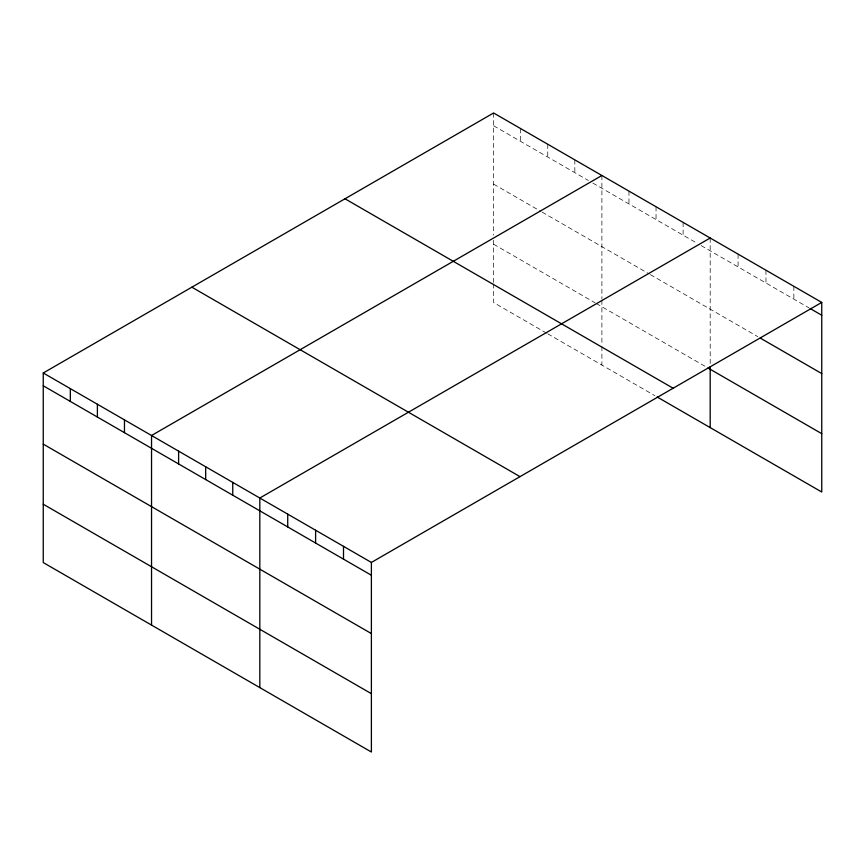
<?xml version="1.0" encoding="UTF-8"?>
<svg xmlns="http://www.w3.org/2000/svg" width="865" height="865" viewBox="0 0 865 865"><rect width="100%" height="100%" fill="white"/><g stroke="black" fill="none" stroke-linecap="round" stroke-linejoin="round"><path stroke-width="0.65" stroke-dasharray="4.33 3.24" d="M493.612 112.98L493.612 235.075M493.612 125.782L588.362 180.482M592.871 183.088L696.649 243M701.158 245.606L808.97 307.854M493.612 184.115L540.982 211.471M542.106 212.12L649.269 273.989M650.394 274.637L757.827 336.669M493.612 244.222L595.131 302.837M596.255 303.485L705.667 366.652M546.626 333.166L493.612 302.555L493.612 284.001M547.75 333.814L654.913 395.683M793.854 286.326L793.854 299.128M765.968 270.226L765.968 283.028M738.072 254.115L738.072 266.917M710.187 238.016L710.187 364.035M683.112 222.392L683.112 235.194M656.038 206.757L656.038 219.559M628.963 191.133L628.963 203.924M601.899 175.498L601.899 298.901M601.899 300.209L601.899 345.189M601.899 346.519L601.899 365.073M574.825 159.863L574.825 172.665M547.75 144.239L547.75 157.041M520.676 128.604L520.676 141.406M493.612 240.297L493.612 282.671"/><path stroke-width="1.3" d="M43.25 372.988L371.388 562.445L371.388 752.02L43.25 562.574L43.25 372.988L493.612 112.98L821.75 302.426L821.75 492.012L657.162 396.992M601.899 175.498L151.537 435.506L151.537 625.092M710.187 238.016L259.824 498.024L259.824 687.61M371.388 562.445L821.75 302.426M810.127 308.524L821.75 315.228M760.151 338.01L821.75 373.572M707.927 367.96L821.75 433.668M344.994 198.788L673.132 388.234M191.868 287.191L520.006 476.637M43.25 385.79L371.388 575.247M43.25 444.123L371.388 633.58M43.25 504.23L371.388 693.687M710.187 366.641L710.187 427.591M343.502 546.334L343.502 559.136M315.606 530.234L315.606 543.036M287.721 514.134L287.721 526.936M232.75 482.4L232.75 495.202M205.675 466.765L205.675 479.567M178.612 451.141L178.612 463.943M124.463 419.882L124.463 432.684M97.388 404.247L97.388 417.049M70.325 388.623L70.325 401.425"/></g></svg>
